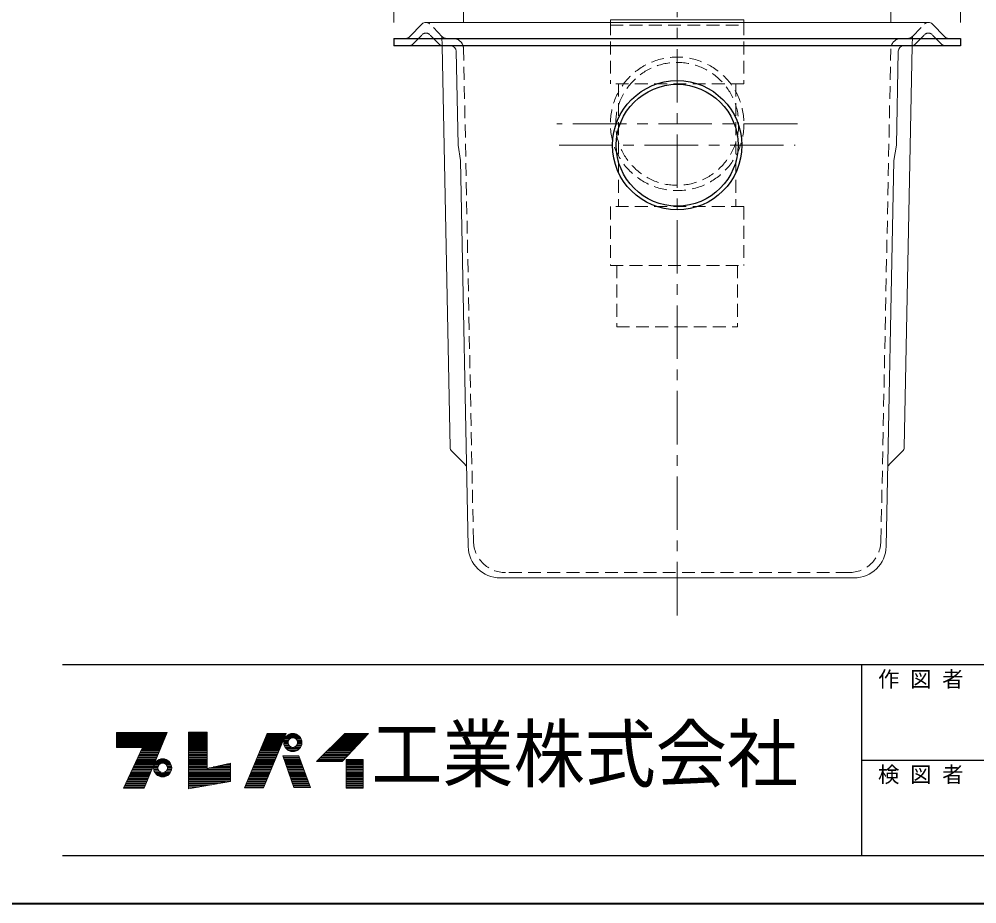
# Model space of a CAD drawing. Units: millimetres at full size, sheet at 1:10; details may follow other scales. Extents: x -2093 to 1957, y -1401 to 1409.
# Drawn here: x -108 to 788, y -1401 to -573 of the extents above; entities that cross this region are included whole.
import ezdxf
from ezdxf.enums import TextEntityAlignment as Align

# ---------------------------------------------------------------- set-up
doc = ezdxf.new("R2010")
doc.units = ezdxf.units.MM
doc.header["$LTSCALE"] = 10
doc.linetypes.add('CHAIN1', pattern=[8, 5, -1, 1, -1])
doc.linetypes.add('DASHED1', pattern=[1.8, 1.2, -0.6])
doc.layers.add('0-0_ﾚｲﾔ1', color=4, linetype='Continuous', lineweight=9)
doc.styles.add('ＭＳ ゴシック', font='')
doc.styles.get('ＭＳ ゴシック').set_extended_font_data('MS Gothic')

msp = doc.modelspace()

# ---------------------------------------------------------------- linework, layer by layer
at = {"layer": '0-0_ﾚｲﾔ1', "linetype": 'CHAIN1'}
for p, q in [((242.24, -575.68), (242.24, -165.68)), ((772.24, -575.68), (772.24, -165.68)), ((307.24, -575.68), (307.24, -265.68)), ((707.24, -575.68), (707.24, -265.68)), ((507.24, -1130.68), (507.24, -360.68)), ((619.74, -670.68), (394.74, -670.68)), ((396.74, -690.68), (617.74, -690.68))]:
    msp.add_line(p, q, dxfattribs=at)
at = {"layer": '0-0_ﾚｲﾔ1'}
for p, q in [((444.74, -573.18), (444.74, -575.68)), ((294.9, -973.65), (287.38, -597.68)), ((719.58, -973.65), (727.1, -597.68)), ((308.75, -989.25), (296.39, -977.11)), ((705.73, -989.25), (718.09, -977.11))]:
    msp.add_line(p, q, dxfattribs=at)
at = {"layer": '0-0_ﾚｲﾔ1', "color": 7, "lineweight": 18}
for p, q in [((256.92, -589.18), (268.67, -577.18)), ((272.24, -575.68), (742.24, -575.68)), ((757.56, -589.18), (745.81, -577.18)), ((300.48, -602.58), (302.24, -690.68)), ((714, -602.58), (712.24, -690.68)), ((304.53, -705.1), (302.24, -690.68)), ((709.95, -705.1), (712.24, -690.68)), ((304.53, -705.1), (311.79, -1066.22)), ((702.73, -1066.28), (709.95, -705.1)), ((672.69, -1095.68), (341.79, -1095.68)), ((-17.33, -1240.88), (30.08, -1240.88)), ((-17.33, -1241.3), (29.9, -1241.3)), ((-17.33, -1241.93), (29.64, -1241.93)), ((-17.33, -1242.56), (29.38, -1242.56)), ((-17.33, -1243.19), (29.12, -1243.19)), ((-17.33, -1244.03), (28.77, -1244.03)), ((28.51, -1244.66), (-17.33, -1244.66)), ((8.71, -1292.54), (30.34, -1240.25)), ((50.29, -1240.04), (50.29, -1293.17)), ((67.72, -1240.04), (50.29, -1240.04)), ((50.29, -1240.88), (67.72, -1240.88)), ((50.29, -1241.3), (67.72, -1241.3)), ((50.29, -1241.93), (67.72, -1241.93)), ((50.29, -1242.56), (67.72, -1242.56)), ((50.29, -1243.19), (67.72, -1243.19)), ((50.29, -1244.03), (67.72, -1244.03)), ((50.29, -1244.66), (67.72, -1244.66)), ((123.58, -1241.09), (102.58, -1292.12)), ((120.43, -1292.12), (141.64, -1241.09)), ((122.11, -1244.66), (140.15, -1244.66)), ((122.37, -1244.03), (140.42, -1244.03)), ((122.71, -1243.19), (140.77, -1243.19)), ((122.97, -1242.56), (141.01, -1242.56)), ((123.23, -1241.93), (141.29, -1241.93)), ((123.58, -1241.09), (141.64, -1241.09)), ((140.88, -1244.66), (154.57, -1244.66)), ((141.59, -1243.82), (153.87, -1243.82)), ((142.81, -1242.77), (152.65, -1242.77)), ((144.28, -1241.93), (151.17, -1241.93)), ((192.67, -1244.66), (215.18, -1244.66)), ((193.3, -1244.03), (215.77, -1244.03)), ((193.93, -1267.55), (218.5, -1241.09)), ((194.14, -1243.19), (216.55, -1243.19)), ((194.77, -1242.56), (217.13, -1242.56)), ((195.4, -1241.93), (217.72, -1241.93)), ((-17.33, -1245.29), (28.25, -1245.29)), ((-17.33, -1245.92), (27.99, -1245.92)), ((-17.33, -1246.55), (27.73, -1246.55)), ((-17.33, -1247.18), (27.47, -1247.18)), ((-17.33, -1247.6), (27.3, -1247.6)), ((-17.33, -1248.44), (26.95, -1248.44)), ((-17.33, -1249.07), (26.69, -1249.07)), ((-17.33, -1249.7), (26.43, -1249.7)), ((-17.33, -1250.33), (26.17, -1250.33)), ((-17.33, -1250.96), (25.91, -1250.96)), ((-17.33, -1251.59), (25.65, -1251.59)), ((-17.33, -1252.22), (25.39, -1252.22)), ((-17.33, -1252.85), (25.13, -1252.85)), ((-17.33, -1253.48), (24.87, -1253.48)), ((50.29, -1245.29), (67.72, -1245.29)), ((50.29, -1245.92), (67.72, -1245.92)), ((50.29, -1246.55), (67.72, -1246.55)), ((50.29, -1247.18), (67.72, -1247.18)), ((50.29, -1247.6), (67.72, -1247.6)), ((50.29, -1248.44), (67.72, -1248.44)), ((50.29, -1249.07), (67.72, -1249.07)), ((50.29, -1249.7), (67.72, -1249.7)), ((50.29, -1250.33), (67.72, -1250.33)), ((50.29, -1250.96), (67.72, -1250.96)), ((50.29, -1251.59), (67.72, -1251.59)), ((50.29, -1252.22), (67.72, -1252.22)), ((50.29, -1252.85), (67.72, -1252.85)), ((50.29, -1253.48), (67.72, -1253.48)), ((118.48, -1253.48), (136.49, -1253.48)), ((118.74, -1252.85), (136.75, -1252.85)), ((119, -1252.22), (137.01, -1252.22)), ((119.26, -1251.59), (137.27, -1251.59)), ((119.52, -1250.96), (137.54, -1250.96)), ((119.8, -1250.33), (137.8, -1250.33)), ((120.04, -1249.7), (138.06, -1249.7)), ((120.29, -1249.07), (138.32, -1249.07)), ((120.55, -1248.44), (138.58, -1248.44)), ((120.9, -1247.6), (138.93, -1247.6)), ((121.07, -1247.18), (139.11, -1247.18)), ((121.33, -1246.55), (139.37, -1246.55)), ((121.59, -1245.92), (139.63, -1245.92)), ((121.85, -1245.29), (139.89, -1245.29)), ((139.23, -1249.7), (143.23, -1249.7)), ((139.27, -1248.86), (143.31, -1248.86)), ((139.29, -1250.75), (143.35, -1250.75)), ((139.44, -1247.81), (143.64, -1247.81)), ((139.49, -1251.8), (143.75, -1251.8)), ((139.83, -1246.55), (144.51, -1246.55)), ((139.83, -1252.85), (144.51, -1252.85)), ((140.22, -1245.71), (145.65, -1245.71)), ((140.34, -1253.9), (146.11, -1253.9)), ((155.12, -1253.9), (149.34, -1253.9)), ((155.23, -1245.71), (149.81, -1245.71)), ((155.62, -1246.55), (150.94, -1246.55)), ((155.62, -1252.85), (150.94, -1252.85)), ((155.97, -1251.8), (151.71, -1251.8)), ((156.02, -1247.81), (151.81, -1247.81)), ((156.16, -1250.75), (152.1, -1250.75)), ((156.19, -1248.86), (152.15, -1248.86)), ((152.23, -1249.7), (156.23, -1249.7)), ((183.85, -1253.48), (206.99, -1253.48)), ((184.48, -1252.85), (207.58, -1252.85)), ((185.11, -1252.22), (208.16, -1252.22)), ((185.74, -1251.59), (208.75, -1251.59)), ((186.37, -1250.96), (209.33, -1250.96)), ((187, -1250.33), (209.92, -1250.33)), ((187.63, -1249.7), (210.5, -1249.7)), ((188.26, -1249.07), (211.15, -1249.07)), ((188.89, -1248.44), (211.67, -1248.44)), ((189.73, -1247.6), (212.45, -1247.6)), ((190.15, -1247.18), (212.84, -1247.18)), ((190.78, -1246.55), (213.43, -1246.55)), ((191.41, -1245.92), (214.01, -1245.92)), ((192.04, -1245.29), (214.6, -1245.29)), ((7.03, -1254.32), (-17.33, -1254.32)), ((-10.61, -1292.54), (7.03, -1254.32)), ((3.25, -1262.51), (21.13, -1262.51)), ((21.48, -1261.67), (3.64, -1261.67)), ((21.83, -1260.83), (4.09, -1260.83)), ((4.51, -1259.78), (22.26, -1259.78)), ((22.61, -1258.94), (4.9, -1258.94)), ((23.04, -1257.89), (5.38, -1257.89)), ((23.3, -1257.26), (5.67, -1257.26)), ((23.65, -1256.42), (6.06, -1256.42)), ((23.91, -1255.79), (6.35, -1255.79)), ((24.26, -1254.95), (6.74, -1254.95)), ((24.52, -1254.32), (7.03, -1254.32)), ((50.29, -1254.32), (67.72, -1254.32)), ((50.29, -1254.95), (67.72, -1254.95)), ((50.29, -1255.79), (67.72, -1255.79)), ((50.29, -1256.42), (67.72, -1256.42)), ((50.29, -1257.26), (67.72, -1257.26)), ((50.29, -1257.89), (67.72, -1257.89)), ((50.29, -1258.94), (67.72, -1258.94)), ((50.29, -1259.78), (67.72, -1259.78)), ((50.29, -1260.83), (67.72, -1260.83)), ((50.29, -1261.67), (67.72, -1261.67)), ((50.29, -1262.51), (67.72, -1262.51)), ((114.76, -1262.51), (132.74, -1262.51)), ((115.11, -1261.67), (133.08, -1261.67)), ((115.46, -1260.83), (133.43, -1260.83)), ((115.89, -1259.78), (133.87, -1259.78)), ((116.23, -1258.94), (134.22, -1258.94)), ((116.66, -1257.89), (134.66, -1257.89)), ((116.92, -1257.26), (134.92, -1257.26)), ((117.27, -1256.42), (135.27, -1256.42)), ((117.53, -1255.79), (135.53, -1255.79)), ((117.87, -1254.95), (135.88, -1254.95)), ((118.13, -1254.32), (136.14, -1254.32)), ((138.56, -1262.51), (153.27, -1262.51)), ((141.04, -1254.95), (154.41, -1254.95)), ((141.8, -1255.79), (153.66, -1255.79)), ((143.46, -1257.05), (152, -1257.05)), ((145.45, -1257.89), (150, -1257.89)), ((164.11, -1291.91), (153.19, -1262.3)), ((174.82, -1262.51), (198.61, -1262.51)), ((175.66, -1261.67), (199.39, -1261.67)), ((176.5, -1260.83), (200.17, -1260.83)), ((177.55, -1259.78), (201.14, -1259.78)), ((178.39, -1258.94), (201.92, -1258.94)), ((179.44, -1257.89), (202.9, -1257.89)), ((180.07, -1257.26), (203.48, -1257.26)), ((180.91, -1256.42), (204.26, -1256.42)), ((181.54, -1255.79), (204.85, -1255.79)), ((182.38, -1254.95), (205.63, -1254.95)), ((183.01, -1254.32), (206.21, -1254.32)), ((17.4, -1271.54), (-0.92, -1271.54)), ((17.92, -1270.28), (-0.34, -1270.28)), ((18.35, -1269.23), (0.15, -1269.23)), ((18.7, -1268.39), (0.53, -1268.39)), ((19.13, -1267.34), (1.02, -1267.34)), ((1.41, -1266.5), (19.48, -1266.5)), ((19.91, -1265.45), (1.89, -1265.45)), ((20.35, -1264.4), (2.38, -1264.4)), ((20.7, -1263.56), (2.76, -1263.56)), ((17.64, -1271.54), (21.84, -1271.54)), ((18.03, -1270.28), (22.71, -1270.28)), ((18.54, -1269.23), (24.31, -1269.23)), ((19.08, -1268.39), (32.77, -1268.39)), ((20, -1267.34), (31.86, -1267.34)), ((21.01, -1266.5), (30.85, -1266.5)), ((23, -1265.45), (28.86, -1265.45)), ((33.32, -1269.23), (27.54, -1269.23)), ((33.82, -1270.28), (29.14, -1270.28)), ((34.22, -1271.54), (30.01, -1271.54)), ((50.29, -1263.56), (67.72, -1263.56)), ((50.29, -1264.4), (67.72, -1264.4)), ((50.29, -1265.45), (67.72, -1265.45)), ((50.29, -1266.5), (67.72, -1266.5)), ((50.29, -1267.34), (67.72, -1267.34)), ((50.29, -1268.39), (67.72, -1268.39)), ((50.29, -1269.23), (67.72, -1269.23)), ((50.29, -1270.28), (67.72, -1270.28)), ((50.29, -1271.54), (67.72, -1271.54)), ((89.35, -1271.54), (78.06, -1271.54)), ((89.35, -1270.28), (83.71, -1270.28)), ((111.05, -1271.54), (128.98, -1271.54)), ((111.57, -1270.28), (129.51, -1270.28)), ((112, -1269.23), (129.94, -1269.23)), ((112.34, -1268.39), (130.29, -1268.39)), ((112.78, -1267.34), (130.73, -1267.34)), ((113.12, -1266.5), (131.08, -1266.5)), ((113.55, -1265.45), (131.51, -1265.45)), ((113.99, -1264.4), (131.95, -1264.4)), ((114.34, -1263.56), (132.3, -1263.56)), ((138.93, -1263.56), (153.65, -1263.56)), ((139.22, -1264.4), (153.96, -1264.4)), ((139.58, -1265.45), (154.35, -1265.45)), ((139.95, -1266.5), (154.74, -1266.5)), ((140.24, -1267.34), (155.05, -1267.34)), ((140.6, -1268.39), (155.43, -1268.39)), ((140.9, -1269.23), (155.74, -1269.23)), ((141.26, -1270.28), (156.13, -1270.28)), ((141.7, -1271.54), (156.6, -1271.54)), ((169.78, -1267.55), (193.93, -1267.55)), ((170.83, -1266.5), (194.9, -1266.5)), ((171.88, -1265.45), (195.88, -1265.45)), ((172.93, -1264.4), (196.85, -1264.4)), ((173.77, -1263.56), (197.63, -1263.56)), ((197.71, -1266.5), (213.67, -1266.5)), ((197.71, -1267.34), (213.67, -1267.34)), ((197.71, -1268.39), (213.67, -1268.39)), ((197.71, -1269.23), (213.67, -1269.23)), ((197.71, -1270.28), (213.67, -1270.28)), ((197.71, -1271.54), (213.67, -1271.54)), ((13.66, -1280.57), (-5.09, -1280.57)), ((14.09, -1279.52), (-4.6, -1279.52)), ((14.44, -1278.68), (-4.21, -1278.68)), ((14.88, -1277.63), (-3.73, -1277.63)), ((15.31, -1276.58), (-3.25, -1276.58)), ((15.83, -1275.32), (-2.63, -1275.32)), ((16.18, -1274.48), (-2.28, -1274.48)), ((16.61, -1273.43), (-1.79, -1273.43)), ((-1.4, -1272.59), (16.96, -1272.59)), ((17.43, -1273.43), (21.43, -1273.43)), ((17.47, -1272.59), (21.51, -1272.59)), ((17.49, -1274.48), (21.55, -1274.48)), ((17.64, -1275.32), (21.84, -1275.32)), ((18.03, -1276.58), (22.71, -1276.58)), ((18.54, -1277.63), (24.31, -1277.63)), ((19.24, -1278.68), (32.61, -1278.68)), ((20, -1279.52), (31.86, -1279.52)), ((21.32, -1280.57), (30.54, -1280.57)), ((33.32, -1277.63), (27.54, -1277.63)), ((33.82, -1276.58), (29.14, -1276.58)), ((34.22, -1275.32), (30.01, -1275.32)), ((34.36, -1274.48), (30.3, -1274.48)), ((34.39, -1272.59), (30.35, -1272.59)), ((30.43, -1273.43), (34.43, -1273.43)), ((50.29, -1272.59), (67.72, -1272.59)), ((50.29, -1273.43), (67.72, -1273.43)), ((50.29, -1274.48), (89.35, -1274.48)), ((50.29, -1275.32), (89.35, -1275.32)), ((50.29, -1276.58), (89.35, -1276.58)), ((50.29, -1277.63), (89.35, -1277.63)), ((50.29, -1278.68), (89.35, -1278.68)), ((50.29, -1279.52), (89.35, -1279.52)), ((50.29, -1280.57), (89.35, -1280.57)), ((89.35, -1273.43), (69.6, -1273.43)), ((89.35, -1272.59), (73.36, -1272.59)), ((107.33, -1280.57), (125.23, -1280.57)), ((107.76, -1279.52), (125.67, -1279.52)), ((108.11, -1278.68), (126.01, -1278.68)), ((108.54, -1277.63), (126.45, -1277.63)), ((108.97, -1276.58), (126.89, -1276.58)), ((109.49, -1275.32), (127.41, -1275.32)), ((109.84, -1274.48), (127.76, -1274.48)), ((110.27, -1273.43), (128.2, -1273.43)), ((110.62, -1272.59), (128.55, -1272.59)), ((142.06, -1272.59), (156.98, -1272.59)), ((142.36, -1273.43), (157.29, -1273.43)), ((142.72, -1274.48), (157.68, -1274.48)), ((143.01, -1275.32), (157.99, -1275.32)), ((143.45, -1276.58), (158.45, -1276.58)), ((143.82, -1277.63), (158.84, -1277.63)), ((144.16, -1278.68), (159.23, -1278.68)), ((144.47, -1279.52), (159.54, -1279.52)), ((144.84, -1280.57), (159.93, -1280.57)), ((197.71, -1272.59), (213.67, -1272.59)), ((197.71, -1273.43), (213.67, -1273.43)), ((197.71, -1274.48), (213.67, -1274.48)), ((197.71, -1275.32), (213.67, -1275.32)), ((197.71, -1276.58), (213.67, -1276.58)), ((197.71, -1277.63), (213.67, -1277.63)), ((197.71, -1278.68), (213.67, -1278.68)), ((197.71, -1279.52), (213.67, -1279.52)), ((197.71, -1280.57), (213.67, -1280.57)), ((10.1, -1289.18), (-9.06, -1289.18)), ((10.53, -1288.13), (-8.58, -1288.13)), ((11.05, -1286.87), (-7.99, -1286.87)), ((11.49, -1285.82), (-7.51, -1285.82)), ((12.01, -1284.56), (-6.93, -1284.56)), ((12.36, -1283.72), (-6.54, -1283.72)), ((12.79, -1282.67), (-6.06, -1282.67)), ((13.23, -1281.62), (-5.57, -1281.62)), ((23.65, -1281.62), (28.2, -1281.62)), ((50.29, -1281.62), (89.35, -1281.62)), ((50.29, -1282.67), (89.35, -1282.67)), ((50.29, -1283.72), (89.35, -1283.72)), ((50.29, -1284.56), (89.35, -1284.56)), ((50.29, -1285.82), (89.35, -1285.82)), ((50.29, -1286.87), (84.75, -1286.87)), ((50.29, -1288.13), (77.86, -1288.13)), ((50.29, -1289.18), (72.12, -1289.18)), ((103.79, -1289.18), (121.65, -1289.18)), ((104.22, -1288.13), (122.09, -1288.13)), ((104.74, -1286.87), (122.61, -1286.87)), ((105.17, -1285.82), (123.05, -1285.82)), ((105.69, -1284.56), (123.57, -1284.56)), ((106.04, -1283.72), (123.92, -1283.72)), ((106.47, -1282.67), (124.36, -1282.67)), ((106.9, -1281.62), (124.79, -1281.62)), ((145.2, -1281.62), (160.31, -1281.62)), ((145.57, -1282.67), (160.7, -1282.67)), ((145.93, -1283.72), (161.09, -1283.72)), ((146.22, -1284.56), (161.4, -1284.56)), ((146.66, -1285.82), (161.86, -1285.82)), ((147.1, -1286.87), (162.25, -1286.87)), ((147.46, -1288.13), (162.71, -1288.13)), ((147.83, -1289.18), (163.1, -1289.18)), ((197.71, -1281.62), (213.67, -1281.62)), ((197.71, -1282.67), (213.67, -1282.67)), ((197.71, -1283.72), (213.67, -1283.72)), ((197.71, -1284.56), (213.67, -1284.56)), ((197.71, -1285.82), (213.67, -1285.82)), ((197.71, -1286.87), (213.67, -1286.87)), ((197.71, -1288.13), (213.67, -1288.13)), ((197.71, -1289.18), (213.67, -1289.18)), ((-10.61, -1292.54), (8.71, -1292.54)), ((9.14, -1291.49), (-10.13, -1291.49)), ((9.66, -1290.23), (-9.55, -1290.23)), ((50.29, -1290.23), (66.37, -1290.23)), ((50.29, -1291.49), (59.48, -1291.49)), ((120.43, -1292.12), (102.58, -1292.12)), ((102.84, -1291.49), (120.69, -1291.49)), ((103.36, -1290.23), (121.21, -1290.23)), ((148.19, -1290.23), (163.49, -1290.23)), ((148.63, -1291.49), (163.95, -1291.49)), ((148.78, -1291.91), (164.11, -1291.91)), ((197.71, -1290.23), (213.67, -1290.23)), ((197.71, -1291.49), (213.67, -1291.49))]:
    msp.add_line(p, q, dxfattribs=at)
at = {"layer": '0-0_ﾚｲﾔ1', "linetype": 'DASHED1'}
for p, q in [((287.56, -589.18), (275.81, -577.18)), ((444.74, -575.68), (444.74, -633.18)), ((444.74, -578.18), (569.74, -578.18)), ((569.74, -575.68), (569.74, -633.18)), ((726.92, -589.18), (738.67, -577.18)), ((259.87, -596.18), (268.67, -587.19)), ((284.61, -596.18), (275.81, -587.19)), ((287.38, -597.68), (287.2, -588.81)), ((727.1, -597.68), (727.28, -588.81)), ((729.87, -596.18), (738.67, -587.19)), ((754.61, -596.18), (745.81, -587.19)), ((316.65, -1061.28), (307.44, -600.48)), ((697.83, -1061.28), (707.04, -600.48)), ((569.74, -633.18), (444.74, -633.18)), ((452.24, -633.18), (452.24, -748.18)), ((562.24, -633.18), (562.24, -748.18)), ((444.74, -748.18), (444.74, -803.18)), ((569.74, -748.18), (444.74, -748.18)), ((569.74, -748.18), (569.74, -803.18)), ((444.74, -803.18), (569.74, -803.18)), ((450.74, -803.18), (450.74, -860.68)), ((563.74, -803.18), (563.74, -860.68)), ((450.74, -860.68), (563.74, -860.68)), ((667.78, -1090.68), (346.7, -1090.68))]:
    msp.add_line(p, q, dxfattribs=at)
at = {"layer": '0-0_ﾚｲﾔ1', "color": 5, "lineweight": 25}
for p in [(242.24, -590.68), (772.24, -597.68)]:
    msp.add_line(p, (242.24, -597.68), dxfattribs=at)
at = {"layer": '0-0_ﾚｲﾔ1', "color": 6, "lineweight": 25}
for p, q in [((1912.24, -1177.11), (-67.76, -1177.11)), ((680.1, -1355.68), (680.1, -1177.11)), ((1912.24, -1266.39), (680.1, -1266.39)), ((1912.24, -1355.68), (-67.76, -1355.68))]:
    msp.add_line(p, q, dxfattribs=at)
at = {"layer": '0-0_ﾚｲﾔ1', "color": 1, "lineweight": 40}
msp.add_line((1957.24, -1400.68), (-2092.76, -1400.68), dxfattribs=at)
at = {"layer": '0-0_ﾚｲﾔ1'}
msp.add_lwpolyline([(444.74, -573.18), (569.74, -573.18), (569.74, -575.68)], dxfattribs=at)
at = {"layer": '0-0_ﾚｲﾔ1', "color": 5, "lineweight": 25}
msp.add_lwpolyline([(242.24, -590.68), (772.24, -590.68), (772.24, -597.68)], dxfattribs=at)
at = {"layer": '0-0_ﾚｲﾔ1', "color": 7, "lineweight": 18}
for points in [[(-17.33, -1254.32), (-17.33, -1240.25), (30.34, -1240.25)], [(50.29, -1293.17), (89.35, -1286.03), (89.35, -1269.02), (67.72, -1273.85), (67.72, -1240.04)], [(169.78, -1267.55), (196.24, -1241.09), (218.5, -1241.09)], [(148.78, -1291.91), (138.49, -1262.3), (153.19, -1262.3)]]:
    msp.add_lwpolyline(points, dxfattribs=at)
msp.add_lwpolyline([(197.71, -1265.45), (197.71, -1292.54), (213.67, -1292.54), (213.67, -1265.45)], close=True, dxfattribs=at)
at = {"layer": '0-0_ﾚｲﾔ1', "linetype": 'DASHED1'}
for radius in [62.5, 57.5]:
    msp.add_circle((507.24, -670.68), radius, dxfattribs=at)
at = {"layer": '0-0_ﾚｲﾔ1', "color": 5, "lineweight": 25}
for radius in [60.5, 57]:
    msp.add_circle((507.24, -690.68), radius, dxfattribs=at)
at = {"layer": '0-0_ﾚｲﾔ1', "color": 7, "lineweight": 18}
for centre, radius in [((147.73, -1249.7), 8.5), ((147.73, -1249.7), 4.5), ((25.93, -1273.43), 8.5), ((25.93, -1273.43), 4.5)]:
    msp.add_circle(centre, radius, dxfattribs=at)
for centre, radius, start, end in [((272.24, -580.68), 5, 90, 135.6053), ((742.24, -580.68), 5, 44.3947, 90), ((253.35, -585.68), 5, 270, 315.6053), ((761.13, -585.68), 5, 224.3947, 270), ((295.48, -602.68), 5, 1.14576, 90), ((719, -602.68), 5, 90, 178.85424), ((341.79, -1065.68), 30, 181.04163, 270), ((672.69, -1065.68), 30, 270, 358.95837)]:
    msp.add_arc(centre, radius, start, end, dxfattribs=at)
at = {"layer": '0-0_ﾚｲﾔ1', "linetype": 'DASHED1'}
for centre, radius, start, end in [((272.24, -580.68), 5, 44.3947, 90), ((742.24, -580.68), 5, 90, 135.6053), ((272.24, -590.68), 5, 44.3947, 135.6053), ((291.13, -585.68), 5, 224.3947, 270), ((297.44, -600.68), 10, 1.14576, 90), ((717.04, -600.68), 10, 90, 178.85424), ((723.35, -585.68), 5, 270, 315.6053), ((742.24, -590.68), 5, 44.3947, 135.6053), ((256.29, -592.68), 5, 270, 315.6053), ((288.19, -592.68), 5, 224.3947, 270), ((726.29, -592.68), 5, 270, 315.6053), ((758.19, -592.68), 5, 224.3947, 270), ((346.7, -1060.68), 30, 181.04163, 270), ((667.78, -1060.68), 30, 270, 358.95837)]:
    msp.add_arc(centre, radius, start, end, dxfattribs=at)
at = {"layer": '0-0_ﾚｲﾔ1'}
for centre, start, end in [((299.89, -973.54), 181.2499, 225.52081), ((714.59, -973.54), 314.47919, 358.7501), ((305.25, -992.81), 1.04163, 45.52081), ((709.23, -992.81), 134.47919, 178.95837)]:
    msp.add_arc(centre, 5, start, end, dxfattribs=at)

# ---------------------------------------------------------------- texts
at = {"layer": '0-0_ﾚｲﾔ1', "color": 7, "style": 'ＭＳ ゴシック'}
for s, p in [('作 図 者', (695.1, -1202.11)), ('検 図 者', (695.1, -1291.39))]:
    msp.add_text(s, height=14.66, dxfattribs=at).set_placement(p, align=Align.BOTTOM_LEFT)
at = {"layer": '0-0_ﾚｲﾔ1', "color": 7, "style": 'ＭＳ ゴシック', "width": 0.95}
msp.add_text('工業株式会社', height=51.32, dxfattribs=at).set_placement((221.17, -1301.39), align=Align.BOTTOM_LEFT)

doc.saveas('drawing.dxf')
